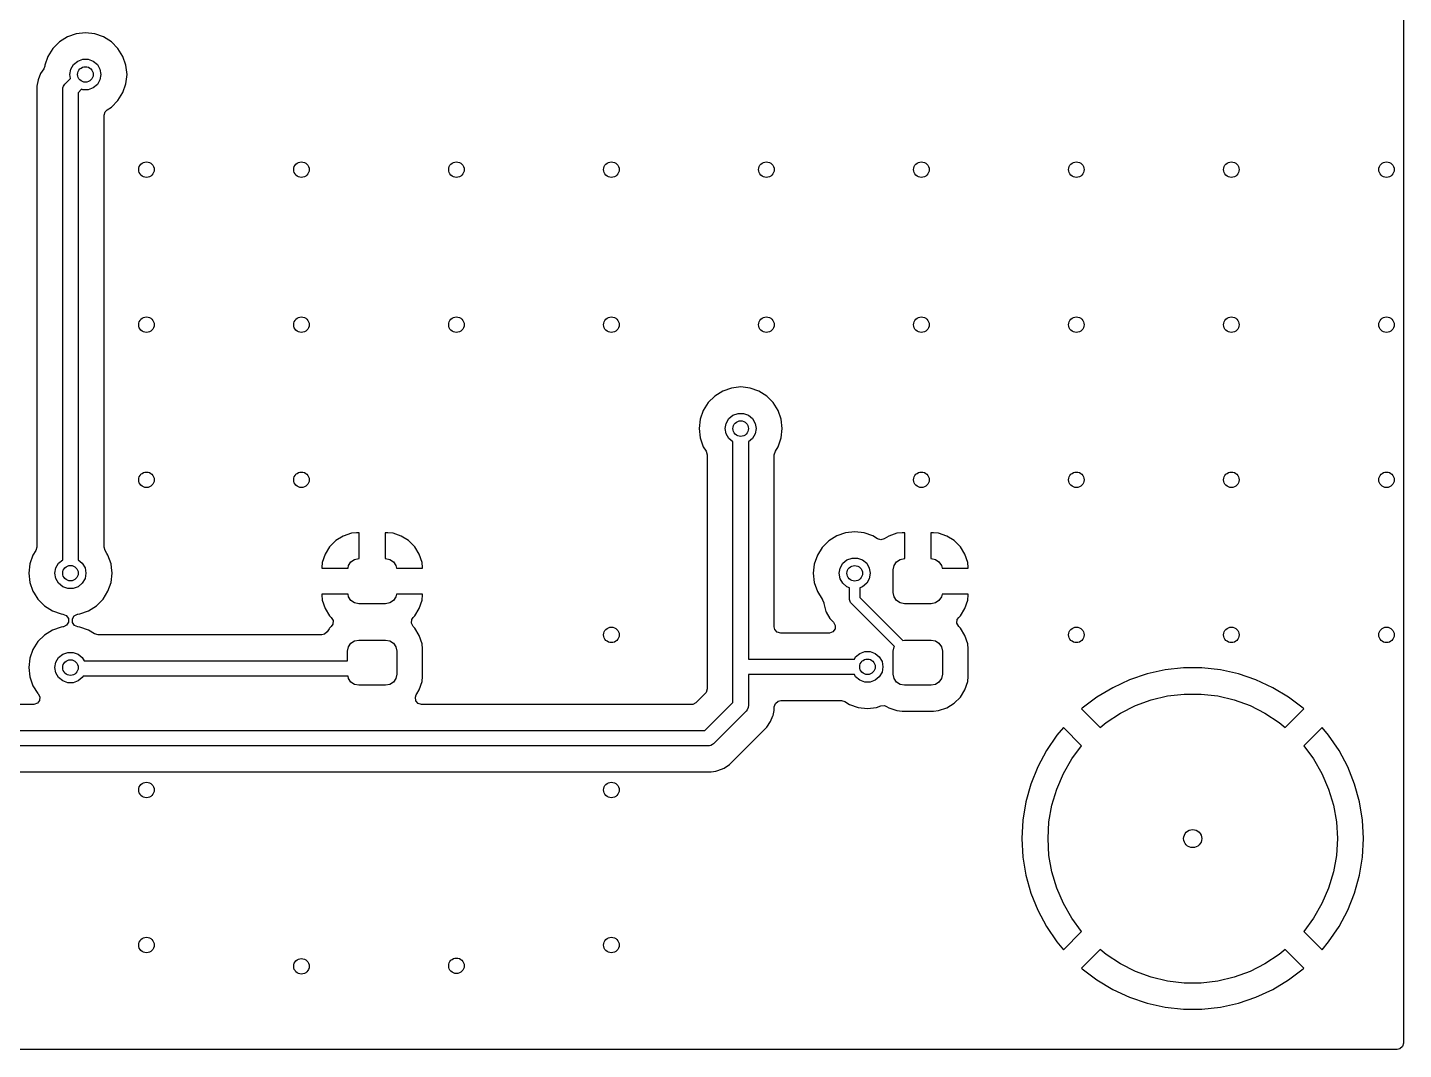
# Model space of a CAD drawing. Extents: x 4.39 to 6.32, y -4.89 to -3.37.
# Drawn here: x 5.267 to 6.316, y -4.891 to -4.113 of the extents above; entities that cross this region are included whole.
import ezdxf

# ---------------------------------------------------------------- set-up
doc = ezdxf.new("R2010")
doc.units = 0
doc.header["$MEASUREMENT"] = 0
doc.layers.add('BLACK', color=7, linetype='CONTINUOUS')

msp = doc.modelspace()

# ---------------------------------------------------------------- linework, layer by layer
at = {"layer": 'BLACK', "linetype": 'CONTINUOUS'}
for p, q in [((6.3157, -3.375), (6.3157, -4.8864)), ((5.2977, -4.1202), (5.2916, -4.124)), ((5.3044, -4.1179), (5.2977, -4.1202)), ((5.3114, -4.1171), (5.3044, -4.1179)), ((5.3044, -4.1179), (5.3044, -4.1179)), ((5.3185, -4.1179), (5.3114, -4.1171)), ((5.3114, -4.1171), (5.3114, -4.1171)), ((5.3252, -4.1202), (5.3185, -4.1179)), ((5.3185, -4.1179), (5.3185, -4.1179)), ((5.3312, -4.124), (5.3252, -4.1202)), ((5.2866, -4.129), (5.2828, -4.1351)), ((5.2916, -4.124), (5.2866, -4.129)), ((5.3362, -4.129), (5.3312, -4.124)), ((5.34, -4.1351), (5.3362, -4.129)), ((5.2828, -4.1351), (5.2805, -4.1418)), ((5.3003, -4.1448), (5.3024, -4.1412)), ((5.3024, -4.1412), (5.3055, -4.1386)), ((5.3055, -4.1386), (5.3094, -4.1372)), ((5.3094, -4.1372), (5.3135, -4.1372)), ((5.3135, -4.1372), (5.3173, -4.1386)), ((5.3173, -4.1386), (5.3205, -4.1412)), ((5.3205, -4.1412), (5.3225, -4.1448)), ((5.3423, -4.1418), (5.34, -4.1351)), ((5.2773, -4.1481), (5.2754, -4.1528)), ((5.2785, -4.1463), (5.2773, -4.1481)), ((5.2796, -4.1446), (5.2785, -4.1463)), ((5.2785, -4.1463), (5.2785, -4.1463)), ((5.2804, -4.1425), (5.2796, -4.1446)), ((5.2805, -4.1418), (5.2804, -4.1425)), ((5.2805, -4.1418), (5.2805, -4.1418)), ((5.2958, -4.1561), (5.3001, -4.1518)), ((5.2996, -4.1488), (5.3003, -4.1448)), ((5.3001, -4.1518), (5.2996, -4.1488)), ((5.3225, -4.1448), (5.3232, -4.1488)), ((5.3232, -4.1488), (5.3225, -4.1529)), ((5.3431, -4.1488), (5.3423, -4.1418)), ((5.3423, -4.1418), (5.3423, -4.1418)), ((5.3423, -4.1559), (5.3431, -4.1488)), ((5.3431, -4.1488), (5.3431, -4.1488)), ((5.2754, -4.1528), (5.2744, -4.1577)), ((5.2744, -4.1577), (5.2744, -4.5088)), ((5.2754, -4.1528), (5.2754, -4.1528)), ((5.2941, -4.1602), (5.2942, -4.1591)), ((5.2941, -4.5184), (5.2941, -4.1602)), ((5.2942, -4.1591), (5.2948, -4.1577)), ((5.2948, -4.1577), (5.2951, -4.157)), ((5.2951, -4.157), (5.2958, -4.1561)), ((5.3085, -4.1601), (5.3059, -4.1627)), ((5.3094, -4.1605), (5.3085, -4.1601)), ((5.3135, -4.1605), (5.3094, -4.1605)), ((5.3173, -4.159), (5.3135, -4.1605)), ((5.3205, -4.1564), (5.3173, -4.159)), ((5.3225, -4.1529), (5.3205, -4.1564)), ((5.34, -4.1626), (5.3423, -4.1559)), ((5.3423, -4.1559), (5.3423, -4.1559)), ((5.3059, -4.1627), (5.3059, -4.5184)), ((5.3312, -4.1736), (5.3362, -4.1686)), ((5.3362, -4.1686), (5.34, -4.1626)), ((5.3256, -4.1798), (5.3264, -4.1772)), ((5.3256, -4.5088), (5.3256, -4.1798)), ((5.3264, -4.1772), (5.3279, -4.1757)), ((5.3279, -4.1757), (5.3312, -4.1736)), ((5.797, -4.3899), (5.791, -4.3937)), ((5.8037, -4.3876), (5.797, -4.3899)), ((5.8107, -4.3868), (5.8037, -4.3876)), ((5.8037, -4.3876), (5.8037, -4.3876)), ((5.8178, -4.3876), (5.8107, -4.3868)), ((5.8107, -4.3868), (5.8107, -4.3868)), ((5.8245, -4.3899), (5.8178, -4.3876)), ((5.8178, -4.3876), (5.8178, -4.3876)), ((5.8305, -4.3937), (5.8245, -4.3899)), ((5.7859, -4.3987), (5.7822, -4.4047)), ((5.791, -4.3937), (5.7859, -4.3987)), ((5.8355, -4.3987), (5.8305, -4.3937)), ((5.8393, -4.4047), (5.8355, -4.3987)), ((5.7798, -4.4114), (5.779, -4.4185)), ((5.7822, -4.4047), (5.7798, -4.4114)), ((5.7798, -4.4114), (5.7798, -4.4114)), ((5.7996, -4.4145), (5.8017, -4.4109)), ((5.8017, -4.4109), (5.8048, -4.4083)), ((5.8048, -4.4083), (5.8087, -4.4069)), ((5.8087, -4.4069), (5.8128, -4.4069)), ((5.8128, -4.4069), (5.8166, -4.4083)), ((5.8166, -4.4083), (5.8198, -4.4109)), ((5.8198, -4.4109), (5.8218, -4.4145)), ((5.8416, -4.4114), (5.8393, -4.4047)), ((5.8424, -4.4185), (5.8416, -4.4114)), ((5.8416, -4.4114), (5.8416, -4.4114)), ((5.779, -4.4185), (5.779, -4.4185)), ((5.779, -4.4185), (5.7798, -4.4256)), ((5.7989, -4.4185), (5.7996, -4.4145)), ((5.7996, -4.4225), (5.7989, -4.4185)), ((5.8017, -4.4261), (5.7996, -4.4225)), ((5.8218, -4.4225), (5.8198, -4.4261)), ((5.8218, -4.4145), (5.8225, -4.4185)), ((5.8225, -4.4185), (5.8218, -4.4225)), ((5.8416, -4.4256), (5.8424, -4.4185)), ((5.8424, -4.4185), (5.8424, -4.4185)), ((5.7798, -4.4256), (5.7798, -4.4256)), ((5.7798, -4.4256), (5.7822, -4.4323)), ((5.7822, -4.4323), (5.7844, -4.4358)), ((5.8048, -4.4287), (5.8017, -4.4261)), ((5.8048, -4.5972), (5.8048, -4.4287)), ((5.8198, -4.4261), (5.8166, -4.4287)), ((5.8166, -4.4287), (5.8166, -4.594)), ((5.8371, -4.4358), (5.8393, -4.4323)), ((5.8393, -4.4323), (5.8416, -4.4256)), ((5.8416, -4.4256), (5.8416, -4.4256)), ((5.7844, -4.4358), (5.7851, -4.4384)), ((5.7851, -4.4384), (5.7851, -4.6168)), ((5.8363, -4.4384), (5.8371, -4.4358)), ((5.8363, -4.5694), (5.8363, -4.4384)), ((5.8906, -4.4978), (5.8839, -4.5002)), ((5.8976, -4.497), (5.8906, -4.4978)), ((5.8906, -4.4978), (5.8906, -4.4978)), ((5.9047, -4.4978), (5.8976, -4.497)), ((5.8976, -4.497), (5.8976, -4.497)), ((5.9114, -4.5002), (5.9047, -4.4978)), ((5.9047, -4.4978), (5.9047, -4.4978)), ((5.5022, -4.5038), (5.4975, -4.5085)), ((5.5078, -4.5003), (5.5022, -4.5038)), ((5.5141, -4.4982), (5.5078, -4.5003)), ((5.5078, -4.5003), (5.5078, -4.5003)), ((5.5179, -4.4978), (5.5141, -4.4982)), ((5.5201, -4.4978), (5.5179, -4.4978)), ((5.5179, -4.4978), (5.5179, -4.4978)), ((5.5201, -4.5175), (5.5201, -4.4978)), ((5.5201, -4.4978), (5.5201, -4.4978)), ((5.5419, -4.4978), (5.5398, -4.4978)), ((5.5398, -4.4978), (5.5398, -4.5175)), ((5.5458, -4.4982), (5.5419, -4.4978)), ((5.5521, -4.5003), (5.5458, -4.4982)), ((5.5577, -4.5038), (5.5521, -4.5003)), ((5.5521, -4.5003), (5.5521, -4.5003)), ((5.5624, -4.5085), (5.5577, -4.5038)), ((5.8779, -4.5039), (5.8728, -4.509)), ((5.8839, -4.5002), (5.8779, -4.5039)), ((5.915, -4.5024), (5.9114, -4.5002)), ((5.9175, -4.5031), (5.915, -4.5024)), ((5.9201, -4.5024), (5.9175, -4.5031)), ((5.9235, -4.5003), (5.9201, -4.5024)), ((5.9298, -4.4982), (5.9235, -4.5003)), ((5.9235, -4.5003), (5.9235, -4.5003)), ((5.9337, -4.4978), (5.9298, -4.4982)), ((5.9358, -4.4978), (5.9337, -4.4978)), ((5.9337, -4.4978), (5.9337, -4.4978)), ((5.9358, -4.5175), (5.9358, -4.4978)), ((5.9358, -4.4978), (5.9358, -4.4978)), ((5.9576, -4.4978), (5.9555, -4.4978)), ((5.9555, -4.4978), (5.9555, -4.5175)), ((5.9615, -4.4982), (5.9576, -4.4978)), ((5.9678, -4.5003), (5.9615, -4.4982)), ((5.9734, -4.5038), (5.9678, -4.5003)), ((5.9678, -4.5003), (5.9678, -4.5003)), ((5.9781, -4.5085), (5.9734, -4.5038)), ((5.2714, -4.5149), (5.2691, -4.5216)), ((5.2736, -4.5114), (5.2714, -4.5149)), ((5.2714, -4.5149), (5.2714, -4.5149)), ((5.2744, -4.5088), (5.2736, -4.5114)), ((5.291, -4.521), (5.2941, -4.5184)), ((5.3059, -4.5184), (5.309, -4.521)), ((5.3264, -4.5114), (5.3256, -4.5088)), ((5.3277, -4.5135), (5.3264, -4.5114)), ((5.3286, -4.5149), (5.3277, -4.5135)), ((5.3309, -4.5216), (5.3286, -4.5149)), ((5.3286, -4.5149), (5.3286, -4.5149)), ((5.494, -4.5141), (5.4919, -4.5204)), ((5.4975, -4.5085), (5.494, -4.5141)), ((5.494, -4.5141), (5.494, -4.5141)), ((5.5137, -4.52), (5.5165, -4.5182)), ((5.5165, -4.5182), (5.5198, -4.5175)), ((5.5198, -4.5175), (5.5201, -4.5175)), ((5.5398, -4.5175), (5.54, -4.5175)), ((5.54, -4.5175), (5.5433, -4.5182)), ((5.5433, -4.5182), (5.5461, -4.52)), ((5.5658, -4.5141), (5.5624, -4.5085)), ((5.5679, -4.5204), (5.5658, -4.5141)), ((5.5658, -4.5141), (5.5658, -4.5141)), ((5.8691, -4.515), (5.8667, -4.5217)), ((5.8728, -4.509), (5.8691, -4.515)), ((5.8886, -4.5211), (5.8917, -4.5185)), ((5.8917, -4.5185), (5.8956, -4.5171)), ((5.8956, -4.5171), (5.8997, -4.5171)), ((5.8997, -4.5171), (5.9035, -4.5185)), ((5.9035, -4.5185), (5.9067, -4.5211)), ((5.9295, -4.52), (5.9323, -4.5182)), ((5.9323, -4.5182), (5.9356, -4.5175)), ((5.9356, -4.5175), (5.9358, -4.5175)), ((5.9555, -4.5175), (5.9558, -4.5175)), ((5.9558, -4.5175), (5.9591, -4.5182)), ((5.9591, -4.5182), (5.9618, -4.52)), ((5.9816, -4.5141), (5.9781, -4.5085)), ((5.9837, -4.5204), (5.9816, -4.5141)), ((5.9816, -4.5141), (5.9816, -4.5141)), ((5.2691, -4.5216), (5.2683, -4.5286)), ((5.2683, -4.5286), (5.2683, -4.5286)), ((5.2683, -4.5286), (5.2691, -4.5357)), ((5.2691, -4.5216), (5.2691, -4.5216)), ((5.2882, -4.5286), (5.2889, -4.5246)), ((5.2889, -4.5327), (5.2882, -4.5286)), ((5.2889, -4.5246), (5.291, -4.521)), ((5.309, -4.521), (5.3111, -4.5246)), ((5.3111, -4.5246), (5.3118, -4.5286)), ((5.3118, -4.5286), (5.3111, -4.5327)), ((5.3312, -4.5242), (5.3309, -4.5216)), ((5.3309, -4.5216), (5.3309, -4.5216)), ((5.3309, -4.5357), (5.3317, -4.5286)), ((5.3317, -4.5286), (5.3312, -4.5242)), ((5.3317, -4.5286), (5.3317, -4.5286)), ((5.4919, -4.5204), (5.4915, -4.5242)), ((5.4915, -4.5242), (5.4915, -4.5249)), ((5.4915, -4.5249), (5.5115, -4.5249)), ((5.5115, -4.5249), (5.5119, -4.5228)), ((5.5119, -4.5228), (5.5137, -4.52)), ((5.5461, -4.52), (5.548, -4.5228)), ((5.548, -4.5228), (5.5484, -4.5249)), ((5.5484, -4.5249), (5.5683, -4.5249)), ((5.5683, -4.5242), (5.5679, -4.5204)), ((5.5683, -4.5249), (5.5683, -4.5242)), ((5.5683, -4.5242), (5.5683, -4.5242)), ((5.8667, -4.5217), (5.8659, -4.5287)), ((5.8659, -4.5287), (5.8659, -4.5287)), ((5.8659, -4.5287), (5.8667, -4.5358)), ((5.8667, -4.5217), (5.8667, -4.5217)), ((5.8858, -4.5287), (5.8865, -4.5247)), ((5.8865, -4.5328), (5.8858, -4.5287)), ((5.8865, -4.5247), (5.8886, -4.5211)), ((5.9067, -4.5211), (5.9087, -4.5247)), ((5.9087, -4.5247), (5.9094, -4.5287)), ((5.9094, -4.5287), (5.9087, -4.5328)), ((5.927, -4.5261), (5.9276, -4.5228)), ((5.927, -4.5434), (5.927, -4.5261)), ((5.9276, -4.5228), (5.9295, -4.52)), ((5.9618, -4.52), (5.9637, -4.5228)), ((5.9637, -4.5228), (5.9641, -4.5249)), ((5.9641, -4.5249), (5.9841, -4.5249)), ((5.9841, -4.5242), (5.9837, -4.5204)), ((5.9841, -4.5249), (5.9841, -4.5242)), ((5.9841, -4.5242), (5.9841, -4.5242)), ((5.2691, -4.5357), (5.2691, -4.5357)), ((5.2691, -4.5357), (5.2714, -4.5424)), ((5.291, -4.5362), (5.2889, -4.5327)), ((5.2941, -4.5389), (5.291, -4.5362)), ((5.2979, -4.5403), (5.2941, -4.5389)), ((5.3059, -4.5389), (5.3021, -4.5403)), ((5.309, -4.5362), (5.3059, -4.5389)), ((5.3111, -4.5327), (5.309, -4.5362)), ((5.3286, -4.5424), (5.3309, -4.5357)), ((5.3309, -4.5357), (5.3309, -4.5357)), ((5.8667, -4.5358), (5.8667, -4.5358)), ((5.8667, -4.5358), (5.8691, -4.5425)), ((5.8886, -4.5363), (5.8865, -4.5328)), ((5.8917, -4.539), (5.8886, -4.5363)), ((5.8937, -4.5397), (5.8917, -4.539)), ((5.8937, -4.5487), (5.8937, -4.5397)), ((5.9035, -4.539), (5.9016, -4.5397)), ((5.9016, -4.5397), (5.9016, -4.5471)), ((5.9067, -4.5363), (5.9035, -4.539)), ((5.9087, -4.5328), (5.9067, -4.5363)), ((5.2714, -4.5424), (5.2723, -4.5438)), ((5.2723, -4.5438), (5.2752, -4.5484)), ((5.2752, -4.5484), (5.2802, -4.5534)), ((5.3021, -4.5403), (5.2979, -4.5403)), ((5.3198, -4.5534), (5.3248, -4.5484)), ((5.3248, -4.5484), (5.3286, -4.5424)), ((5.5115, -4.5446), (5.4915, -4.5446)), ((5.4915, -4.5446), (5.4915, -4.5452)), ((5.4915, -4.5452), (5.4919, -4.5491)), ((5.4919, -4.5491), (5.494, -4.5554)), ((5.5119, -4.5467), (5.5115, -4.5446)), ((5.5137, -4.5494), (5.5119, -4.5467)), ((5.5165, -4.5513), (5.5137, -4.5494)), ((5.5461, -4.5494), (5.5433, -4.5513)), ((5.548, -4.5467), (5.5461, -4.5494)), ((5.5484, -4.5446), (5.548, -4.5467)), ((5.5683, -4.5446), (5.5484, -4.5446)), ((5.5658, -4.5554), (5.5679, -4.5491)), ((5.5679, -4.5491), (5.5683, -4.5452)), ((5.5683, -4.5452), (5.5683, -4.5446)), ((5.5683, -4.5452), (5.5683, -4.5452)), ((5.8691, -4.5425), (5.8728, -4.5485)), ((5.8728, -4.5485), (5.8729, -4.5486)), ((5.8729, -4.5486), (5.873, -4.5487)), ((5.873, -4.5487), (5.873, -4.5487)), ((5.873, -4.5487), (5.873, -4.5488)), ((5.873, -4.5488), (5.874, -4.5512)), ((5.8938, -4.5495), (5.8937, -4.5487)), ((5.8944, -4.5509), (5.8938, -4.5495)), ((5.9016, -4.5471), (5.9343, -4.5798)), ((5.9276, -4.5467), (5.927, -4.5434)), ((5.9295, -4.5494), (5.9276, -4.5467)), ((5.9323, -4.5513), (5.9295, -4.5494)), ((5.9618, -4.5494), (5.9591, -4.5513)), ((5.9637, -4.5467), (5.9618, -4.5494)), ((5.9641, -4.5446), (5.9637, -4.5467)), ((5.9841, -4.5446), (5.9641, -4.5446)), ((5.9816, -4.5554), (5.9837, -4.5491)), ((5.9837, -4.5491), (5.9841, -4.5452)), ((5.9841, -4.5452), (5.9841, -4.5446)), ((5.9841, -4.5452), (5.9841, -4.5452)), ((5.2802, -4.5534), (5.2862, -4.5572)), ((5.2862, -4.5572), (5.2929, -4.5596)), ((5.2929, -4.5596), (5.2929, -4.5596)), ((5.2929, -4.5596), (5.2943, -4.5597)), ((5.2943, -4.5597), (5.2968, -4.5608)), ((5.3029, -4.561), (5.3054, -4.5598)), ((5.3054, -4.5598), (5.3057, -4.5597)), ((5.3057, -4.5597), (5.3071, -4.5596)), ((5.3071, -4.5596), (5.3138, -4.5572)), ((5.3071, -4.5596), (5.3071, -4.5596)), ((5.3071, -4.5596), (5.3071, -4.5596)), ((5.3138, -4.5572), (5.3198, -4.5534)), ((5.494, -4.5554), (5.494, -4.5554)), ((5.494, -4.5554), (5.4975, -4.561)), ((5.5198, -4.552), (5.5165, -4.5513)), ((5.54, -4.552), (5.5198, -4.552)), ((5.5433, -4.5513), (5.54, -4.552)), ((5.5624, -4.561), (5.5658, -4.5554)), ((5.5658, -4.5554), (5.5658, -4.5554)), ((5.874, -4.5512), (5.874, -4.5517)), ((5.874, -4.5517), (5.874, -4.5518)), ((5.874, -4.5518), (5.874, -4.5518)), ((5.874, -4.5518), (5.8756, -4.5578)), ((5.8756, -4.5578), (5.8756, -4.5578)), ((5.8756, -4.5578), (5.8758, -4.5583)), ((5.8758, -4.5583), (5.8758, -4.5583)), ((5.8758, -4.5583), (5.8787, -4.5632)), ((5.8949, -4.5515), (5.8944, -4.5509)), ((5.9279, -4.5845), (5.8949, -4.5515)), ((5.9356, -4.552), (5.9323, -4.5513)), ((5.9558, -4.552), (5.9356, -4.552)), ((5.9591, -4.5513), (5.9558, -4.552)), ((5.9781, -4.561), (5.9816, -4.5554)), ((5.9816, -4.5554), (5.9816, -4.5554)), ((5.2929, -4.5696), (5.2862, -4.5719)), ((5.2943, -4.5694), (5.2929, -4.5696)), ((5.2929, -4.5696), (5.2929, -4.5696)), ((5.2946, -4.5694), (5.2943, -4.5694)), ((5.2971, -4.5682), (5.2946, -4.5694)), ((5.2968, -4.5608), (5.2984, -4.563)), ((5.2985, -4.5658), (5.2971, -4.5682)), ((5.2984, -4.563), (5.2985, -4.5658)), ((5.3015, -4.5633), (5.3029, -4.561)), ((5.3016, -4.5661), (5.3015, -4.5633)), ((5.3032, -4.5684), (5.3016, -4.5661)), ((5.3057, -4.5694), (5.3032, -4.5684)), ((5.3071, -4.5696), (5.3057, -4.5694)), ((5.3138, -4.5719), (5.3071, -4.5696)), ((5.3071, -4.5696), (5.3071, -4.5696)), ((5.4972, -4.571), (5.4957, -4.5733)), ((5.4975, -4.5705), (5.4972, -4.571)), ((5.4975, -4.561), (5.4987, -4.5623)), ((5.4987, -4.5692), (5.4975, -4.5705)), ((5.4987, -4.5623), (5.5001, -4.5647)), ((5.4999, -4.5674), (5.4987, -4.5692)), ((5.5001, -4.5647), (5.4999, -4.5674)), ((5.5598, -4.5668), (5.56, -4.564)), ((5.5611, -4.5692), (5.5598, -4.5668)), ((5.56, -4.564), (5.5611, -4.5623)), ((5.5611, -4.5623), (5.5624, -4.561)), ((5.5624, -4.5705), (5.5611, -4.5692)), ((5.5658, -4.5761), (5.5624, -4.5705)), ((5.5624, -4.5705), (5.5624, -4.5705)), ((5.8368, -4.5714), (5.8363, -4.5694)), ((5.8787, -4.5632), (5.8787, -4.5632)), ((5.8787, -4.5632), (5.8814, -4.566)), ((5.8826, -4.5711), (5.8809, -4.5733)), ((5.8814, -4.566), (5.8828, -4.5684)), ((5.8828, -4.5684), (5.8826, -4.5711)), ((5.9755, -4.5668), (5.9757, -4.564)), ((5.9769, -4.5692), (5.9755, -4.5668)), ((5.9757, -4.564), (5.9769, -4.5623)), ((5.9769, -4.5623), (5.9781, -4.561)), ((5.9781, -4.5705), (5.9769, -4.5692)), ((5.9816, -4.5761), (5.9781, -4.5705)), ((5.9781, -4.5705), (5.9781, -4.5705)), ((5.2752, -4.5807), (5.2714, -4.5867)), ((5.2802, -4.5757), (5.2752, -4.5807)), ((5.2862, -4.5719), (5.2802, -4.5757)), ((5.3184, -4.5748), (5.3138, -4.5719)), ((5.321, -4.5756), (5.3184, -4.5748)), ((5.4916, -4.5756), (5.321, -4.5756)), ((5.4937, -4.5751), (5.4916, -4.5756)), ((5.4957, -4.5733), (5.4937, -4.5751)), ((5.5137, -4.582), (5.5165, -4.5802)), ((5.5165, -4.5802), (5.5198, -4.5795)), ((5.5198, -4.5795), (5.54, -4.5795)), ((5.54, -4.5795), (5.5433, -4.5802)), ((5.5433, -4.5802), (5.5461, -4.582)), ((5.5679, -4.5824), (5.5658, -4.5761)), ((5.5658, -4.5761), (5.5658, -4.5761)), ((5.5658, -4.5761), (5.5658, -4.5761)), ((5.8386, -4.5735), (5.8368, -4.5714)), ((5.8412, -4.5743), (5.8386, -4.5735)), ((5.878, -4.5743), (5.8412, -4.5743)), ((5.8783, -4.5743), (5.878, -4.5743)), ((5.8809, -4.5733), (5.8783, -4.5743)), ((5.9343, -4.5798), (5.9356, -4.5795)), ((5.9356, -4.5795), (5.9558, -4.5795)), ((5.9558, -4.5795), (5.9591, -4.5802)), ((5.9591, -4.5802), (5.9618, -4.582)), ((5.9837, -4.5824), (5.9816, -4.5761)), ((5.9816, -4.5761), (5.9816, -4.5761)), ((5.9816, -4.5761), (5.9816, -4.5761)), ((5.2714, -4.5867), (5.2691, -4.5934)), ((5.291, -4.5929), (5.2941, -4.5903)), ((5.2941, -4.5903), (5.2979, -4.5889)), ((5.2979, -4.5889), (5.3021, -4.5889)), ((5.3021, -4.5889), (5.3059, -4.5903)), ((5.3059, -4.5903), (5.309, -4.5929)), ((5.5112, -4.5881), (5.5119, -4.5848)), ((5.5112, -4.5953), (5.5112, -4.5881)), ((5.5119, -4.5848), (5.5137, -4.582)), ((5.5461, -4.582), (5.548, -4.5848)), ((5.548, -4.5848), (5.5486, -4.5881)), ((5.5486, -4.5881), (5.5486, -4.6054)), ((5.5683, -4.5863), (5.5679, -4.5824)), ((5.5683, -4.6073), (5.5683, -4.5863)), ((5.8982, -4.5923), (5.9014, -4.5897)), ((5.9014, -4.5897), (5.9052, -4.5883)), ((5.9052, -4.5883), (5.9093, -4.5883)), ((5.9093, -4.5883), (5.9132, -4.5897)), ((5.9132, -4.5897), (5.9163, -4.5923)), ((5.927, -4.5881), (5.9276, -4.5848)), ((5.927, -4.6054), (5.927, -4.5881)), ((5.9276, -4.5848), (5.9279, -4.5845)), ((5.9618, -4.582), (5.9637, -4.5848)), ((5.9637, -4.5848), (5.9644, -4.5881)), ((5.9644, -4.5881), (5.9644, -4.6054)), ((5.9841, -4.5863), (5.9837, -4.5824)), ((5.9841, -4.6073), (5.9841, -4.5863)), ((5.2691, -4.5934), (5.2683, -4.6005)), ((5.2683, -4.6005), (5.2683, -4.6005)), ((5.2683, -4.6005), (5.2691, -4.6075)), ((5.2691, -4.5934), (5.2691, -4.5934)), ((5.2882, -4.6005), (5.2889, -4.5965)), ((5.2889, -4.6045), (5.2882, -4.6005)), ((5.2889, -4.5965), (5.291, -4.5929)), ((5.309, -4.5929), (5.3104, -4.5953)), ((5.3104, -4.5953), (5.5112, -4.5953)), ((5.8048, -4.627), (5.8048, -4.5972)), ((5.8166, -4.594), (5.8973, -4.594)), ((5.8973, -4.594), (5.8982, -4.5923)), ((5.9163, -4.5923), (5.9184, -4.5959)), ((5.9184, -4.5959), (5.9191, -4.5999)), ((5.9191, -4.5999), (5.9184, -4.6039)), ((6.1341, -4.6023), (6.1203, -4.6053)), ((6.1481, -4.6008), (6.1341, -4.6023)), ((6.1622, -4.6008), (6.1481, -4.6008)), ((6.1762, -4.6023), (6.1622, -4.6008)), ((6.1899, -4.6053), (6.1762, -4.6023)), ((5.2691, -4.6075), (5.2691, -4.6075)), ((5.2691, -4.6075), (5.2714, -4.6143)), ((5.291, -4.6081), (5.2889, -4.6045)), ((5.2941, -4.6107), (5.291, -4.6081)), ((5.2979, -4.6121), (5.2941, -4.6107)), ((5.3021, -4.6121), (5.2979, -4.6121)), ((5.3059, -4.6107), (5.3021, -4.6121)), ((5.309, -4.6081), (5.3059, -4.6107)), ((5.3096, -4.6071), (5.309, -4.6081)), ((5.5116, -4.6071), (5.3096, -4.6071)), ((5.5119, -4.6087), (5.5116, -4.6071)), ((5.5137, -4.6115), (5.5119, -4.6087)), ((5.5165, -4.6133), (5.5137, -4.6115)), ((5.5461, -4.6115), (5.5433, -4.6133)), ((5.548, -4.6087), (5.5461, -4.6115)), ((5.5486, -4.6054), (5.548, -4.6087)), ((5.5658, -4.6174), (5.5679, -4.6111)), ((5.5679, -4.6111), (5.5683, -4.6073)), ((5.8973, -4.6058), (5.8166, -4.6058)), ((5.8166, -4.6058), (5.8166, -4.6294)), ((5.8982, -4.6075), (5.8973, -4.6058)), ((5.9014, -4.6101), (5.8982, -4.6075)), ((5.9052, -4.6115), (5.9014, -4.6101)), ((5.9093, -4.6115), (5.9052, -4.6115)), ((5.9132, -4.6101), (5.9093, -4.6115)), ((5.9163, -4.6075), (5.9132, -4.6101)), ((5.9184, -4.6039), (5.9163, -4.6075)), ((5.9276, -4.6087), (5.927, -4.6054)), ((5.9295, -4.6115), (5.9276, -4.6087)), ((5.9323, -4.6133), (5.9295, -4.6115)), ((5.9618, -4.6115), (5.9591, -4.6133)), ((5.9637, -4.6087), (5.9618, -4.6115)), ((5.9644, -4.6054), (5.9637, -4.6087)), ((5.9816, -4.6174), (5.9837, -4.6111)), ((5.9837, -4.6111), (5.9841, -4.6073)), ((6.107, -4.6098), (6.0942, -4.6158)), ((6.1203, -4.6053), (6.107, -4.6098)), ((6.107, -4.6098), (6.107, -4.6098)), ((6.2033, -4.6098), (6.1899, -4.6053)), ((6.2161, -4.6158), (6.2033, -4.6098)), ((6.2033, -4.6098), (6.2033, -4.6098)), ((5.2714, -4.6143), (5.2752, -4.6203)), ((5.2752, -4.6203), (5.2753, -4.6204)), ((5.2753, -4.6204), (5.2766, -4.6228)), ((5.2766, -4.6228), (5.2764, -4.6255)), ((5.5198, -4.614), (5.5165, -4.6133)), ((5.54, -4.614), (5.5198, -4.614)), ((5.5433, -4.6133), (5.54, -4.614)), ((5.5628, -4.6231), (5.5635, -4.6213)), ((5.5632, -4.6259), (5.5628, -4.6231)), ((5.5635, -4.6213), (5.564, -4.6204)), ((5.564, -4.6204), (5.5658, -4.6174)), ((5.7837, -4.6203), (5.7766, -4.6273)), ((5.7843, -4.6194), (5.7837, -4.6203)), ((5.7851, -4.6168), (5.7843, -4.6194)), ((5.9356, -4.614), (5.9323, -4.6133)), ((5.9558, -4.614), (5.9356, -4.614)), ((5.9591, -4.6133), (5.9558, -4.614)), ((5.9734, -4.6277), (5.9781, -4.623)), ((5.9781, -4.623), (5.9816, -4.6174)), ((6.0821, -4.623), (6.0709, -4.6315)), ((6.0942, -4.6158), (6.0821, -4.623)), ((6.0821, -4.623), (6.0821, -4.623)), ((6.1235, -4.6251), (6.136, -4.6221)), ((6.136, -4.6221), (6.1487, -4.6207)), ((6.1487, -4.6207), (6.1615, -4.6207)), ((6.1615, -4.6207), (6.1743, -4.6221)), ((6.1743, -4.6221), (6.1867, -4.6251)), ((6.2281, -4.623), (6.2161, -4.6158)), ((6.2394, -4.6315), (6.2281, -4.623)), ((6.2281, -4.623), (6.2281, -4.623)), ((5.2719, -4.6287), (5.1431, -4.6287)), ((5.2722, -4.6287), (5.2719, -4.6287)), ((5.2748, -4.6277), (5.2722, -4.6287)), ((5.2764, -4.6255), (5.2748, -4.6277)), ((5.565, -4.6279), (5.5632, -4.6259)), ((5.5676, -4.6287), (5.565, -4.6279)), ((5.7732, -4.6287), (5.5676, -4.6287)), ((5.7742, -4.6286), (5.7732, -4.6287)), ((5.7766, -4.6273), (5.7742, -4.6286)), ((5.7834, -4.6484), (5.8048, -4.627)), ((5.8148, -4.6337), (5.79, -4.6585)), ((5.8149, -4.6336), (5.8148, -4.6337)), ((5.8156, -4.6327), (5.8149, -4.6336)), ((5.8164, -4.6308), (5.8156, -4.6327)), ((5.8165, -4.6306), (5.8164, -4.6308)), ((5.8166, -4.6294), (5.8165, -4.6306)), ((5.8354, -4.6369), (5.8361, -4.6333)), ((5.8361, -4.6333), (5.8363, -4.632)), ((5.8363, -4.6304), (5.8371, -4.6278)), ((5.8363, -4.632), (5.8363, -4.6304)), ((5.8371, -4.6278), (5.8392, -4.626)), ((5.8392, -4.626), (5.8412, -4.6255)), ((5.8412, -4.6255), (5.8874, -4.6255)), ((5.8874, -4.6255), (5.89, -4.6263)), ((5.89, -4.6263), (5.8935, -4.6285)), ((5.8935, -4.6285), (5.8935, -4.6285)), ((5.8935, -4.6285), (5.9002, -4.6308)), ((5.9002, -4.6308), (5.9002, -4.6308)), ((5.9002, -4.6308), (5.9002, -4.6308)), ((5.9002, -4.6308), (5.9002, -4.6308)), ((5.9002, -4.6308), (5.9002, -4.6308)), ((5.9002, -4.6308), (5.9073, -4.6316)), ((5.9073, -4.6316), (5.9143, -4.6308)), ((5.9073, -4.6316), (5.9073, -4.6316)), ((5.9073, -4.6316), (5.9073, -4.6316)), ((5.9143, -4.6308), (5.9176, -4.6297)), ((5.9143, -4.6308), (5.9143, -4.6308)), ((5.9143, -4.6308), (5.9143, -4.6308)), ((5.9176, -4.6297), (5.9204, -4.6295)), ((5.9204, -4.6295), (5.9218, -4.6301)), ((5.9218, -4.6301), (5.9235, -4.6312)), ((5.9235, -4.6312), (5.9298, -4.6333)), ((5.9298, -4.6333), (5.9337, -4.6337)), ((5.9337, -4.6337), (5.9337, -4.6337)), ((5.9337, -4.6337), (5.9576, -4.6337)), ((5.9576, -4.6337), (5.9615, -4.6333)), ((5.9576, -4.6337), (5.9576, -4.6337)), ((5.9615, -4.6333), (5.9678, -4.6312)), ((5.9678, -4.6312), (5.9734, -4.6277)), ((6.0709, -4.6315), (6.0704, -4.632)), ((6.0704, -4.632), (6.0704, -4.632)), ((6.0704, -4.632), (6.0846, -4.6462)), ((6.1, -4.6352), (6.1115, -4.6295)), ((6.1115, -4.6295), (6.1235, -4.6251)), ((6.1867, -4.6251), (6.1988, -4.6295)), ((6.1988, -4.6295), (6.2102, -4.6352)), ((6.2257, -4.6462), (6.2399, -4.632)), ((6.2399, -4.632), (6.2394, -4.6315)), ((6.2394, -4.6315), (6.2394, -4.6315)), ((6.2399, -4.632), (6.2399, -4.632)), ((5.8306, -4.6458), (5.8334, -4.6416)), ((5.8334, -4.6416), (5.8352, -4.6372)), ((5.8352, -4.6372), (5.8354, -4.6369)), ((6.0846, -4.6462), (6.0893, -4.6423)), ((6.0893, -4.6423), (6.1, -4.6352)), ((6.2102, -4.6352), (6.2209, -4.6423)), ((6.2209, -4.6423), (6.2257, -4.6462)), ((5.0284, -4.6484), (5.7834, -4.6484)), ((5.8022, -4.6742), (5.8305, -4.6459)), ((5.8305, -4.6459), (5.8306, -4.6458)), ((6.0515, -4.652), (6.0436, -4.6636)), ((6.0566, -4.6461), (6.0515, -4.652)), ((6.0515, -4.652), (6.0515, -4.652)), ((6.0705, -4.66), (6.0566, -4.6461)), ((6.0566, -4.6461), (6.0566, -4.6461)), ((6.2537, -4.6461), (6.2397, -4.66)), ((6.2587, -4.652), (6.2537, -4.6461)), ((6.2537, -4.6461), (6.2537, -4.6461)), ((6.2666, -4.6636), (6.2587, -4.652)), ((5.7858, -4.6602), (5.026, -4.6602)), ((5.787, -4.6601), (5.7858, -4.6602)), ((5.7879, -4.6598), (5.787, -4.6601)), ((5.7891, -4.6592), (5.7879, -4.6598)), ((5.79, -4.6585), (5.7891, -4.6592)), ((6.0436, -4.6636), (6.037, -4.6761)), ((6.063, -4.6701), (6.0705, -4.66)), ((6.2397, -4.66), (6.2472, -4.6701)), ((6.2732, -4.6761), (6.2666, -4.6636)), ((5.798, -4.677), (5.8022, -4.6742)), ((6.0566, -4.6812), (6.063, -4.6701)), ((6.2472, -4.6701), (6.2536, -4.6812)), ((5.0235, -4.6799), (5.7883, -4.6799)), ((5.7883, -4.6799), (5.7917, -4.6793)), ((5.7917, -4.6793), (5.7933, -4.679)), ((5.7933, -4.679), (5.798, -4.677)), ((6.037, -4.6761), (6.0318, -4.6892)), ((6.037, -4.6761), (6.037, -4.6761)), ((6.0515, -4.693), (6.0566, -4.6812)), ((6.2536, -4.6812), (6.2587, -4.693)), ((6.2784, -4.6892), (6.2732, -4.6761)), ((6.2732, -4.6761), (6.2732, -4.6761)), ((6.0318, -4.6892), (6.028, -4.7027)), ((6.0318, -4.6892), (6.0318, -4.6892)), ((6.0479, -4.7053), (6.0515, -4.693)), ((6.2587, -4.693), (6.2624, -4.7053)), ((6.2822, -4.7027), (6.2784, -4.6892)), ((6.2784, -4.6892), (6.2784, -4.6892)), ((6.028, -4.7027), (6.0258, -4.7166)), ((6.028, -4.7027), (6.028, -4.7027)), ((6.0456, -4.7179), (6.0479, -4.7053)), ((6.2624, -4.7053), (6.2646, -4.7179)), ((6.2845, -4.7166), (6.2822, -4.7027)), ((6.2822, -4.7027), (6.2822, -4.7027)), ((6.0258, -4.7166), (6.025, -4.7307)), ((6.0258, -4.7166), (6.0258, -4.7166)), ((6.0449, -4.7307), (6.0456, -4.7179)), ((6.2646, -4.7179), (6.2654, -4.7307)), ((6.2852, -4.7307), (6.2845, -4.7166)), ((6.2845, -4.7166), (6.2845, -4.7166)), ((6.025, -4.7307), (6.0258, -4.7448)), ((6.025, -4.7307), (6.025, -4.7307)), ((6.0456, -4.7435), (6.0449, -4.7307)), ((6.2654, -4.7307), (6.2646, -4.7435)), ((6.2845, -4.7448), (6.2852, -4.7307)), ((6.2852, -4.7307), (6.2852, -4.7307)), ((6.0258, -4.7448), (6.0258, -4.7448)), ((6.0258, -4.7448), (6.028, -4.7587)), ((6.0479, -4.7561), (6.0456, -4.7435)), ((6.2646, -4.7435), (6.2624, -4.7561)), ((6.2822, -4.7587), (6.2845, -4.7448)), ((6.2845, -4.7448), (6.2845, -4.7448)), ((6.028, -4.7587), (6.028, -4.7587)), ((6.028, -4.7587), (6.0318, -4.7723)), ((6.0515, -4.7684), (6.0479, -4.7561)), ((6.2624, -4.7561), (6.2587, -4.7684)), ((6.2784, -4.7723), (6.2822, -4.7587)), ((6.2822, -4.7587), (6.2822, -4.7587)), ((6.0566, -4.7802), (6.0515, -4.7684)), ((6.2587, -4.7684), (6.2536, -4.7802)), ((6.0318, -4.7723), (6.0318, -4.7723)), ((6.0318, -4.7723), (6.037, -4.7853)), ((6.063, -4.7913), (6.0566, -4.7802)), ((6.2536, -4.7802), (6.2472, -4.7913)), ((6.2732, -4.7853), (6.2784, -4.7723)), ((6.2784, -4.7723), (6.2784, -4.7723)), ((6.037, -4.7853), (6.037, -4.7853)), ((6.037, -4.7853), (6.0436, -4.7978)), ((6.0705, -4.8014), (6.063, -4.7913)), ((6.2472, -4.7913), (6.2397, -4.8014)), ((6.2666, -4.7978), (6.2732, -4.7853)), ((6.2732, -4.7853), (6.2732, -4.7853)), ((6.0436, -4.7978), (6.0515, -4.8094)), ((6.0566, -4.8154), (6.0705, -4.8014)), ((6.2397, -4.8014), (6.2537, -4.8154)), ((6.2587, -4.8094), (6.2666, -4.7978)), ((6.0515, -4.8094), (6.0566, -4.8154)), ((6.2537, -4.8154), (6.2587, -4.8094)), ((6.2587, -4.8094), (6.2587, -4.8094)), ((6.0566, -4.8154), (6.0566, -4.8154)), ((6.0846, -4.8152), (6.0704, -4.8294)), ((6.0893, -4.8191), (6.0846, -4.8152)), ((6.1, -4.8262), (6.0893, -4.8191)), ((6.2209, -4.8191), (6.2102, -4.8262)), ((6.2257, -4.8152), (6.2209, -4.8191)), ((6.2399, -4.8294), (6.2257, -4.8152)), ((6.0704, -4.8294), (6.0704, -4.8294)), ((6.0704, -4.8294), (6.0709, -4.8299)), ((6.0709, -4.8299), (6.0709, -4.8299)), ((6.0709, -4.8299), (6.0821, -4.8384)), ((6.1115, -4.8319), (6.1, -4.8262)), ((6.1235, -4.8363), (6.1115, -4.8319)), ((6.1988, -4.8319), (6.1867, -4.8363)), ((6.2102, -4.8262), (6.1988, -4.8319)), ((6.2281, -4.8384), (6.2394, -4.8299)), ((6.2394, -4.8299), (6.2399, -4.8294)), ((6.0821, -4.8384), (6.0821, -4.8384)), ((6.0821, -4.8384), (6.0942, -4.8457)), ((6.136, -4.8393), (6.1235, -4.8363)), ((6.1487, -4.8408), (6.136, -4.8393)), ((6.1615, -4.8408), (6.1487, -4.8408)), ((6.1743, -4.8393), (6.1615, -4.8408)), ((6.1867, -4.8363), (6.1743, -4.8393)), ((6.2161, -4.8457), (6.2281, -4.8384)), ((6.2281, -4.8384), (6.2281, -4.8384)), ((6.0942, -4.8457), (6.107, -4.8516)), ((6.107, -4.8516), (6.107, -4.8516)), ((6.107, -4.8516), (6.1203, -4.8561)), ((6.1899, -4.8561), (6.2033, -4.8516)), ((6.2033, -4.8516), (6.2161, -4.8457)), ((6.2033, -4.8516), (6.2033, -4.8516)), ((6.1203, -4.8561), (6.1341, -4.8591)), ((6.1341, -4.8591), (6.1481, -4.8606)), ((6.1481, -4.8606), (6.1481, -4.8606)), ((6.1481, -4.8606), (6.1622, -4.8606)), ((6.1622, -4.8606), (6.1762, -4.8591)), ((6.1622, -4.8606), (6.1622, -4.8606)), ((6.1762, -4.8591), (6.1899, -4.8561)), ((6.3108, -4.8913), (4.3994, -4.8913)), ((6.3129, -4.8909), (6.3108, -4.8913)), ((6.315, -4.8891), (6.3129, -4.8909)), ((6.3157, -4.8864), (6.315, -4.8891))]:
    msp.add_line(p, q, dxfattribs=at)
at = {"layer": 'BLACK'}
for centre, radius in [((5.3114, -4.1488), 0.00591), ((5.3579, -4.2213), 0.00591), ((5.476, -4.2213), 0.00591), ((5.5941, -4.2213), 0.00591), ((5.7122, -4.2213), 0.00591), ((5.8303, -4.2213), 0.00591), ((5.9484, -4.2213), 0.00591), ((6.0665, -4.2213), 0.00591), ((6.1846, -4.2213), 0.00591), ((6.3028, -4.2213), 0.00591), ((5.3579, -4.3394), 0.00591), ((5.476, -4.3394), 0.00591), ((5.5941, -4.3394), 0.00591), ((5.7122, -4.3394), 0.00591), ((5.8303, -4.3394), 0.00591), ((5.9484, -4.3394), 0.00591), ((6.0665, -4.3394), 0.00591), ((6.1846, -4.3394), 0.00591), ((6.3028, -4.3394), 0.00591), ((5.8107, -4.4185), 0.00591), ((5.3579, -4.4575), 0.00591), ((5.476, -4.4575), 0.00591), ((5.9484, -4.4575), 0.00591), ((6.0665, -4.4575), 0.00591), ((6.1846, -4.4575), 0.00591), ((6.3028, -4.4575), 0.00591), ((5.3, -4.5286), 0.00591), ((5.8976, -4.5287), 0.00591), ((5.7122, -4.5756), 0.00591), ((6.0665, -4.5756), 0.00591), ((6.1846, -4.5756), 0.00591), ((6.3028, -4.5756), 0.00591), ((5.3, -4.6005), 0.00591), ((5.9073, -4.5999), 0.00591), ((5.3579, -4.6937), 0.00591), ((5.7122, -4.6937), 0.00591), ((6.1551, -4.7307), 0.00689), ((5.3579, -4.8118), 0.00591), ((5.7122, -4.8118), 0.00591), ((5.476, -4.828), 0.00591), ((5.5941, -4.8276), 0.00591)]:
    msp.add_circle(centre, radius, dxfattribs=at)

doc.saveas('drawing.dxf')
